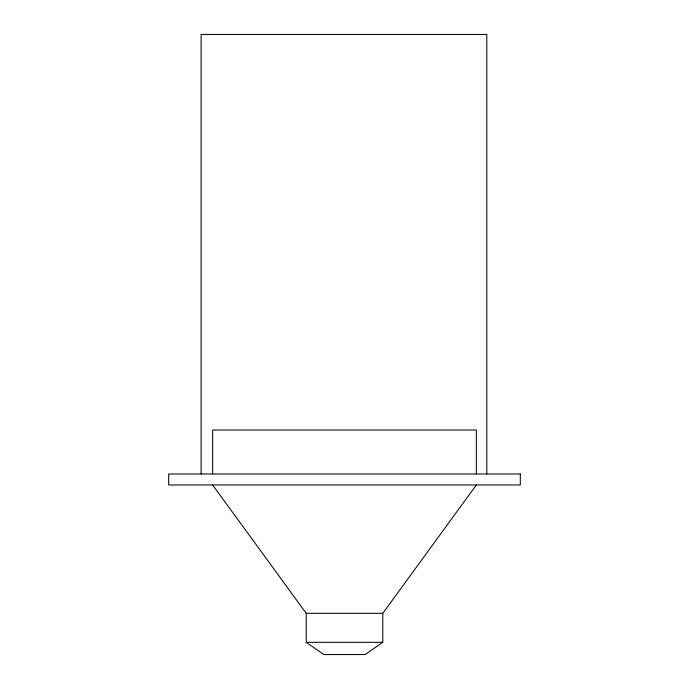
<?xml version="1.0" encoding="UTF-8"?>
<svg xmlns="http://www.w3.org/2000/svg" width="689" height="689" viewBox="0 0 689 689"><rect width="100%" height="100%" fill="white"/><g stroke="black" fill="none" stroke-linecap="round" stroke-linejoin="round"><path stroke-width="1.03" d="M212.643 484.97L306.209 613.313L306.209 642.32L323.908 654.55L365.092 654.55L382.791 642.32L382.791 613.313L476.357 484.97M306.209 613.313L382.791 613.313M306.209 642.32L382.791 642.32M486.804 473.98L486.804 34.45L201.11 34.45L201.11 473.98M476.357 473.98L476.357 430.031L212.643 430.031L212.643 473.98M520.316 473.98L168.684 473.98L168.684 484.97L520.316 484.97L520.316 473.98"/></g></svg>
